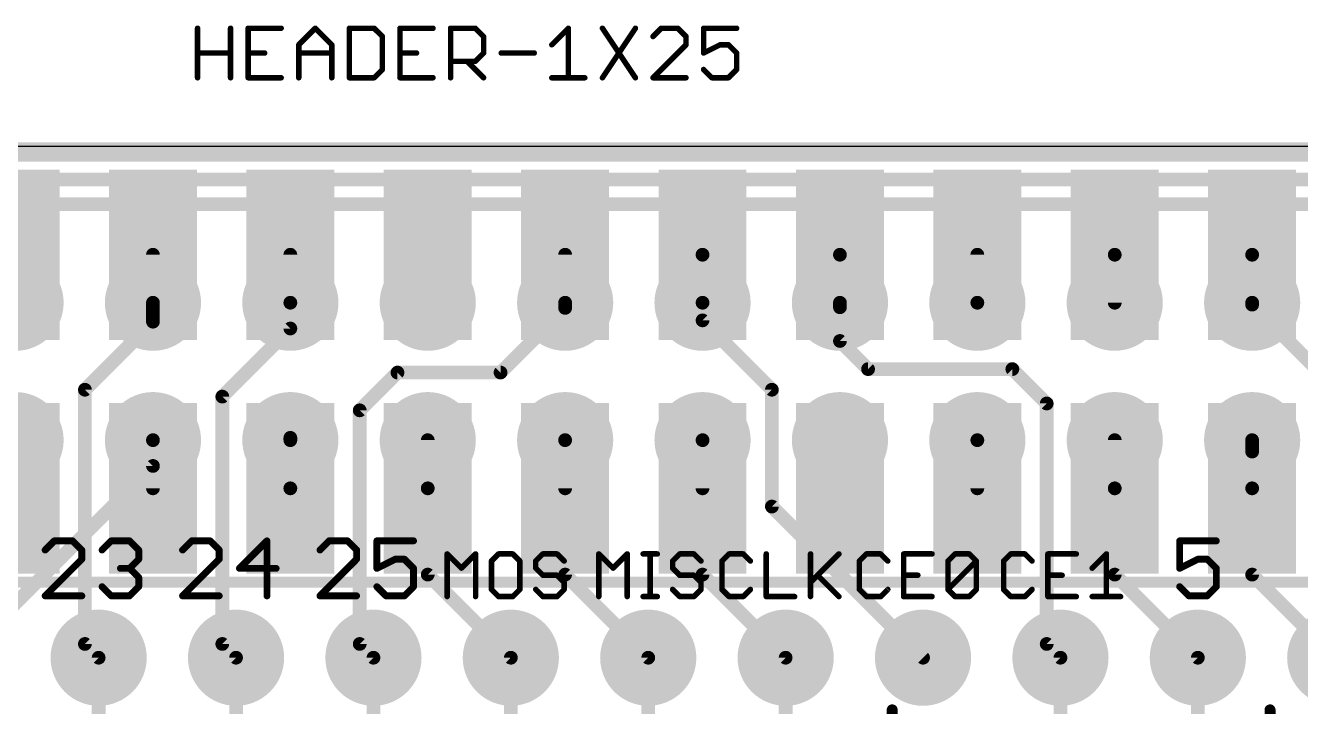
# Model space of a CAD drawing. Extents: x -1.5 to 65.2, y -0.1 to 32.8.
# Drawn here: x 23.79 to 47.36, y 20.18 to 32.77 of the extents above; entities that cross this region are included whole.
import ezdxf

# ---------------------------------------------------------------- set-up
doc = ezdxf.new("R2010")
doc.units = 0
for name, color, linetype in [('1', 12, 'CONTINUOUS'), ('16', 5, 'CONTINUOUS'), ('17', 110, 'CONTINUOUS'), ('20', 53, 'CONTINUOUS'), ('21', 40, 'CONTINUOUS'), ('22', 6, 'CONTINUOUS'), ('23', 40, 'CONTINUOUS'), ('27', 4, 'CONTINUOUS'), ('30', 253, 'CONTINUOUS')]:
    doc.layers.add(name, color=color, linetype=linetype)

# ---------------------------------------------------------------- blocks, each defined once
blk = doc.blocks.new('ROUNDP')
at = {"const_width": 0.5}
blk.add_lwpolyline([(0, -0.25, 1), (0, 0.25, 1), (0, -0.25)], format="xyb", dxfattribs=at)
blk = doc.blocks.new('RECT')
blk.add_solid([(-0.5, -0.5), (0.5, -0.5), (-0.5, 0.5), (0.5, 0.5)])

msp = doc.modelspace()

# ---------------------------------------------------------------- linework, layer by layer
at = {"layer": '1', "const_width": 0.254}
for points in [[(0, 30.48), (65.024, 30.48)], [(13.0186, 29.9212), (57.2124, 29.9212)], [(57.023, 29.464), (13.208, 29.464)], [(33.77, 27.547), (32.5755, 26.3525)], [(33.77, 27.643), (33.77, 27.547)], [(36.31, 27.317), (36.31, 27.643)], [(37.592, 26.035), (36.31, 27.317)], [(29.972, 25.654), (30.6705, 26.3525)], [(30.6705, 26.3525), (32.5755, 26.3525)], [(37.592, 23.876), (37.592, 26.035)], [(29.972, 21.336), (29.972, 25.654)], [(26.15, 25.103), (26.15, 24.626)], [(31.23, 22.618), (31.23, 25.103)], [(33.77, 22.618), (33.77, 25.103)], [(36.31, 22.618), (36.31, 25.103)], [(26.15, 24.626), (22.606, 21.082)], [(40.386, 21.082), (37.592, 23.876)], [(32.766, 21.082), (31.23, 22.618)], [(35.306, 21.082), (33.77, 22.618)], [(37.846, 21.082), (36.31, 22.618)], [(30.226, 21.082), (29.972, 21.336)], [(45.466, 10.795), (45.466, 21.082)]]:
    msp.add_lwpolyline(points, dxfattribs=at)
at = {"layer": '1', "const_width": 0.127}
for points in [[(33.8335, 27.643, 1), (33.7065, 27.643)], [(33.7065, 27.547, 1), (33.8335, 27.547)], [(33.8149, 27.5021, 1), (33.7251, 27.5919)], [(36.3735, 27.643, 1), (36.2465, 27.643)], [(36.3549, 27.3619, 1), (36.2651, 27.2721)], [(36.2465, 27.317, 1), (36.3735, 27.317)], [(30.6705, 26.416, 1), (30.6705, 26.289)], [(30.7154, 26.3076, 1), (30.6256, 26.3974)], [(32.5306, 26.3974, 1), (32.6204, 26.3076)], [(32.5755, 26.289, 1), (32.5755, 26.416)], [(37.6555, 26.035, 1), (37.5285, 26.035)], [(37.5471, 25.9901, 1), (37.6369, 26.0799)], [(30.0355, 25.654, 1), (29.9085, 25.654)], [(29.9271, 25.6989, 1), (30.0169, 25.6091)], [(26.2135, 25.103, 1), (26.0865, 25.103)], [(31.2935, 25.103, 1), (31.1665, 25.103)], [(33.8335, 25.103, 1), (33.7065, 25.103)], [(36.3735, 25.103, 1), (36.2465, 25.103)], [(26.1949, 24.5811, 1), (26.1051, 24.6709)], [(26.0865, 24.626, 1), (26.2135, 24.626)], [(37.6369, 23.9209, 1), (37.5471, 23.8311)], [(37.5285, 23.876, 1), (37.6555, 23.876)], [(31.2749, 22.6629, 1), (31.1851, 22.5731)], [(31.1665, 22.618, 1), (31.2935, 22.618)], [(33.8149, 22.6629, 1), (33.7251, 22.5731)], [(33.7065, 22.618, 1), (33.8335, 22.618)], [(36.3549, 22.6629, 1), (36.2651, 22.5731)], [(36.2465, 22.618, 1), (36.3735, 22.618)], [(30.0169, 21.3809, 1), (29.9271, 21.2911)], [(29.9085, 21.336, 1), (30.0355, 21.336)], [(30.1811, 21.0371, 1), (30.2709, 21.1269)], [(32.7211, 21.0371, 1), (32.8109, 21.1269)], [(35.2611, 21.0371, 1), (35.3509, 21.1269)], [(37.8011, 21.0371, 1), (37.8909, 21.1269)], [(40.3411, 21.0371, 1), (40.4309, 21.1269)], [(45.5295, 21.082, 1), (45.4025, 21.082)]]:
    msp.add_lwpolyline(points, format="xyb", dxfattribs=at)
at = {"layer": '16', "const_width": 0.254}
for points in [[(0, 30.48), (65.024, 30.48)], [(26.1496, 28.5304), (26.1496, 27.4324)], [(28.6896, 28.5304), (28.6896, 27.6434)], [(33.7696, 28.5304), (33.7696, 27.6434)], [(36.3096, 28.5304), (36.31, 28.53)], [(36.31, 28.53), (36.31, 27.643)], [(38.8496, 28.5304), (38.85, 28.53)], [(38.85, 28.53), (38.85, 27.643)], [(41.3896, 28.5304), (41.3896, 27.6434)], [(43.9296, 28.5304), (43.93, 28.53)], [(43.93, 28.53), (43.93, 27.643)], [(46.4696, 28.5304), (46.47, 28.53)], [(46.47, 28.53), (46.47, 27.643)], [(26.15, 27.432), (26.15, 27.643)], [(28.6896, 27.6434), (28.69, 27.643)], [(28.69, 27.643), (28.69, 27.166)], [(33.7696, 27.6434), (33.77, 27.643)], [(38.85, 27.559), (38.85, 27.643)], [(38.85, 26.936), (38.85, 27.559)], [(41.3896, 27.6434), (41.39, 27.643)], [(46.47, 27.608), (46.47, 27.643)], [(47.752, 26.326), (46.47, 27.608)], [(24.892, 26.035), (26.15, 27.293)], [(26.1496, 27.4324), (26.15, 27.432)], [(26.15, 27.293), (26.15, 27.432)], [(28.69, 27.166), (27.432, 25.908)], [(39.37, 26.416), (38.85, 26.936)], [(42.037, 26.416), (39.37, 26.416)], [(42.672, 25.781), (42.037, 26.416)], [(24.892, 21.336), (24.892, 26.035)], [(27.432, 25.908), (27.432, 21.336)], [(42.672, 21.336), (42.672, 25.781)], [(26.1496, 25.1026), (26.15, 25.103)], [(26.1496, 24.2124), (26.1496, 25.1026)], [(28.69, 25.146), (28.69, 25.103)], [(28.69, 24.2128), (28.69, 25.146)], [(31.23, 24.2128), (31.23, 25.103)], [(33.7696, 25.1026), (33.77, 25.103)], [(33.7696, 24.2124), (33.7696, 25.1026)], [(36.3096, 25.1026), (36.31, 25.103)], [(36.3096, 24.2124), (36.3096, 25.1026)], [(41.3896, 25.1026), (41.39, 25.103)], [(41.3896, 24.2124), (41.3896, 25.1026)], [(43.93, 25.103), (43.93, 24.212)], [(46.47, 25.103), (46.47, 24.892)], [(46.47, 24.892), (46.47, 22.618)], [(46.47, 24.2128), (46.47, 24.892)], [(28.6896, 24.2124), (28.69, 24.2128)], [(31.2296, 24.2124), (31.23, 24.2128)], [(43.9296, 24.2124), (43.93, 24.212)], [(43.93, 24.212), (43.93, 22.618)], [(46.4696, 24.2124), (46.47, 24.2128)], [(43.93, 22.618), (45.466, 21.082)], [(46.47, 22.618), (48.006, 21.082)], [(25.146, 21.082), (24.892, 21.336)], [(27.432, 21.336), (27.686, 21.082)], [(42.926, 21.082), (42.672, 21.336)], [(25.146, 19.177), (25.146, 21.082)], [(27.686, 19.177), (27.686, 21.082)], [(30.226, 19.177), (30.226, 21.082)], [(32.766, 19.177), (32.766, 21.082)], [(35.306, 19.177), (35.306, 21.082)], [(37.846, 21.082), (37.846, 19.177)], [(42.926, 21.082), (42.926, 19.304)]]:
    msp.add_lwpolyline(points, dxfattribs=at)
at = {"layer": '16', "const_width": 0.127}
for points in [[(26.2131, 28.5304, 1), (26.0861, 28.5304)], [(28.7531, 28.5304, 1), (28.6261, 28.5304)], [(33.8331, 28.5304, 1), (33.7061, 28.5304)], [(36.3545, 28.5753, 1), (36.2647, 28.4855)], [(36.3735, 28.53, 1), (36.2465, 28.53)], [(36.2651, 28.4851, 1), (36.3549, 28.5749)], [(38.8945, 28.5753, 1), (38.8047, 28.4855)], [(38.9135, 28.53, 1), (38.7865, 28.53)], [(38.8051, 28.4851, 1), (38.8949, 28.5749)], [(41.4531, 28.5304, 1), (41.3261, 28.5304)], [(43.9745, 28.5753, 1), (43.8847, 28.4855)], [(43.9935, 28.53, 1), (43.8665, 28.53)], [(43.8851, 28.4851, 1), (43.9749, 28.5749)], [(46.5145, 28.5753, 1), (46.4247, 28.4855)], [(46.5335, 28.53, 1), (46.4065, 28.53)], [(46.4251, 28.4851, 1), (46.5149, 28.5749)], [(26.2135, 27.643, 1), (26.0865, 27.643)], [(28.7345, 27.6883, 1), (28.6447, 27.5985)], [(28.6261, 27.6434, 1), (28.7531, 27.6434)], [(28.7535, 27.643, 1), (28.6265, 27.643)], [(28.6451, 27.5981, 1), (28.7349, 27.6879)], [(33.8145, 27.6883, 1), (33.7247, 27.5985)], [(33.7061, 27.6434, 1), (33.8331, 27.6434)], [(33.7251, 27.5981, 1), (33.8149, 27.6879)], [(36.2465, 27.643, 1), (36.3735, 27.643)], [(38.9135, 27.643, 1), (38.7865, 27.643)], [(38.7865, 27.643, 1), (38.9135, 27.643)], [(38.9135, 27.559, 1), (38.7865, 27.559)], [(38.7865, 27.559, 1), (38.9135, 27.559)], [(41.4345, 27.6883, 1), (41.3447, 27.5985)], [(41.3261, 27.6434, 1), (41.4531, 27.6434)], [(41.3451, 27.5981, 1), (41.4349, 27.6879)], [(43.8665, 27.643, 1), (43.9935, 27.643)], [(46.5335, 27.643, 1), (46.4065, 27.643)], [(46.5149, 27.6529, 1), (46.4251, 27.5631)], [(46.4065, 27.643, 1), (46.5335, 27.643)], [(46.4065, 27.608, 1), (46.5335, 27.608)], [(26.1945, 27.4773, 1), (26.1047, 27.3875)], [(26.0861, 27.4324, 1), (26.2131, 27.4324)], [(26.2135, 27.432, 1), (26.0865, 27.432)], [(26.0865, 27.432, 1), (26.2135, 27.432)], [(26.0865, 27.293, 1), (26.2135, 27.293)], [(26.1051, 27.3871, 1), (26.1949, 27.4769)], [(26.1949, 27.2481, 1), (26.1051, 27.3379)], [(28.6265, 27.166, 1), (28.7535, 27.166)], [(28.7349, 27.1211, 1), (28.6451, 27.2109)], [(38.8949, 26.9809, 1), (38.8051, 26.8911)], [(38.7865, 26.936, 1), (38.9135, 26.936)], [(39.37, 26.4795, 1), (39.37, 26.3525)], [(39.3251, 26.3711, 1), (39.4149, 26.4609)], [(42.0819, 26.4609, 1), (41.9921, 26.3711)], [(42.037, 26.3525, 1), (42.037, 26.4795)], [(24.9555, 26.035, 1), (24.8285, 26.035)], [(24.8471, 26.0799, 1), (24.9369, 25.9901)], [(27.4955, 25.908, 1), (27.3685, 25.908)], [(27.3871, 25.9529, 1), (27.4769, 25.8631)], [(42.7355, 25.781, 1), (42.6085, 25.781)], [(42.6271, 25.7361, 1), (42.7169, 25.8259)], [(26.2131, 25.1026, 1), (26.0861, 25.1026)], [(26.1949, 25.0581, 1), (26.1051, 25.1479)], [(28.7535, 25.146, 1), (28.6265, 25.146)], [(28.7535, 25.146, 1), (28.6265, 25.146)], [(31.2935, 25.103, 1), (31.1665, 25.103)], [(33.8331, 25.1026, 1), (33.7061, 25.1026)], [(33.8149, 25.0581, 1), (33.7251, 25.1479)], [(36.3731, 25.1026, 1), (36.2461, 25.1026)], [(36.3549, 25.0581, 1), (36.2651, 25.1479)], [(41.4531, 25.1026, 1), (41.3261, 25.1026)], [(41.4349, 25.0581, 1), (41.3451, 25.1479)], [(43.9935, 25.103, 1), (43.8665, 25.103)], [(46.5335, 25.103, 1), (46.4065, 25.103)], [(26.1047, 25.1475, 1), (26.1945, 25.0577)], [(28.6265, 25.103, 1), (28.7535, 25.103)], [(33.7247, 25.1475, 1), (33.8145, 25.0577)], [(36.2647, 25.1475, 1), (36.3545, 25.0577)], [(41.3447, 25.1475, 1), (41.4345, 25.0577)], [(46.5335, 24.892, 1), (46.4065, 24.892)], [(46.5335, 24.892, 1), (46.4065, 24.892)], [(46.4065, 24.892, 1), (46.5335, 24.892)], [(28.6447, 24.2573, 1), (28.7345, 24.1675)], [(28.7349, 24.1679, 1), (28.6451, 24.2577)], [(31.1847, 24.2573, 1), (31.2745, 24.1675)], [(31.2749, 24.1679, 1), (31.1851, 24.2577)], [(43.9745, 24.2573, 1), (43.8847, 24.1675)], [(43.9935, 24.212, 1), (43.8665, 24.212)], [(43.8851, 24.1671, 1), (43.9749, 24.2569)], [(46.4247, 24.2573, 1), (46.5145, 24.1675)], [(46.5149, 24.1679, 1), (46.4251, 24.2577)], [(26.0861, 24.2124, 1), (26.2131, 24.2124)], [(28.6265, 24.2128, 1), (28.7535, 24.2128)], [(31.1665, 24.2128, 1), (31.2935, 24.2128)], [(33.7061, 24.2124, 1), (33.8331, 24.2124)], [(36.2461, 24.2124, 1), (36.3731, 24.2124)], [(41.3261, 24.2124, 1), (41.4531, 24.2124)], [(43.8665, 24.212, 1), (43.9935, 24.212)], [(46.4065, 24.2128, 1), (46.5335, 24.2128)], [(43.9749, 22.6629, 1), (43.8851, 22.5731)], [(43.8665, 22.618, 1), (43.9935, 22.618)], [(46.5149, 22.6629, 1), (46.4251, 22.5731)], [(46.4065, 22.618, 1), (46.5335, 22.618)], [(24.9369, 21.3809, 1), (24.8471, 21.2911)], [(27.4769, 21.3809, 1), (27.3871, 21.2911)], [(42.7169, 21.3809, 1), (42.6271, 21.2911)], [(24.8285, 21.336, 1), (24.9555, 21.336)], [(27.3685, 21.336, 1), (27.4955, 21.336)], [(42.6085, 21.336, 1), (42.7355, 21.336)], [(25.2095, 21.082, 1), (25.0825, 21.082)], [(25.1011, 21.0371, 1), (25.1909, 21.1269)], [(27.7495, 21.082, 1), (27.6225, 21.082)], [(27.6411, 21.0371, 1), (27.7309, 21.1269)], [(30.2895, 21.082, 1), (30.1625, 21.082)], [(32.8295, 21.082, 1), (32.7025, 21.082)], [(35.3695, 21.082, 1), (35.2425, 21.082)], [(37.9095, 21.082, 1), (37.7825, 21.082)], [(42.9895, 21.082, 1), (42.8625, 21.082)], [(42.8811, 21.0371, 1), (42.9709, 21.1269)], [(45.4211, 21.0371, 1), (45.5109, 21.1269)]]:
    msp.add_lwpolyline(points, format="xyb", dxfattribs=at)
at = {"layer": '20'}
msp.add_line((62, 30.5334), (3, 30.5334), dxfattribs=at)
at = {"layer": '21'}
for points, const_width in [([(24.3265, 23.2419), (24.157, 23.0724)], 0.127), ([(24.6655, 23.2419), (24.3265, 23.2419)], 0.127), ([(24.835, 23.0724), (24.6655, 23.2419)], 0.127), ([(24.835, 22.9029), (24.835, 23.0724)], 0.127), ([(25.2095, 23.0724), (25.379, 23.2419)], 0.127), ([(25.379, 23.2419), (25.7179, 23.2419)], 0.127), ([(25.7179, 23.2419), (25.8874, 23.0724)], 0.127), ([(25.8874, 23.0724), (25.8874, 22.9029)], 0.127), ([(26.8665, 23.2419), (26.697, 23.0724)], 0.127), ([(27.2055, 23.2419), (26.8665, 23.2419)], 0.127), ([(27.375, 23.0724), (27.2055, 23.2419)], 0.127), ([(27.375, 22.9029), (27.375, 23.0724)], 0.127), ([(28.2579, 23.2419), (27.7495, 22.7334)], 0.127), ([(28.2579, 22.225), (28.2579, 23.2419)], 0.127), ([(29.4065, 23.2419), (29.237, 23.0724)], 0.127), ([(29.7455, 23.2419), (29.4065, 23.2419)], 0.127), ([(29.915, 23.0724), (29.7455, 23.2419)], 0.127), ([(29.915, 22.9029), (29.915, 23.0724)], 0.127), ([(30.9674, 23.2419), (30.2895, 23.2419)], 0.127), ([(30.2895, 23.2419), (30.2895, 22.7334)], 0.127), ([(45.8082, 23.2419), (45.1303, 23.2419)], 0.127), ([(45.1303, 23.2419), (45.1303, 22.7334)], 0.127), ([(24.157, 22.225), (24.835, 22.9029)], 0.127), ([(25.8874, 22.9029), (25.7179, 22.7334)], 0.127), ([(26.697, 22.225), (27.375, 22.9029)], 0.127), ([(29.237, 22.225), (29.915, 22.9029)], 0.127), ([(30.2895, 22.7334), (30.6285, 22.9029)], 0.127), ([(30.6285, 22.9029), (30.7979, 22.9029)], 0.127), ([(30.7979, 22.9029), (30.9674, 22.7334)], 0.127), ([(31.5889, 22.2123), (31.5889, 23.0004)], 0.1016), ([(31.5889, 23.0004), (31.8516, 22.7377)], 0.1016), ([(31.8516, 22.7377), (32.1143, 23.0004)], 0.1016), ([(32.1143, 23.0004), (32.1143, 22.2123)], 0.1016), ([(32.5389, 23.0004), (32.4075, 22.869)], 0.1016), ([(32.4075, 22.869), (32.4075, 22.3436)], 0.1016), ([(32.8015, 23.0004), (32.5389, 23.0004)], 0.1016), ([(32.9329, 22.869), (32.8015, 23.0004)], 0.1016), ([(32.9329, 22.3436), (32.9329, 22.869)], 0.1016), ([(33.3574, 23.0004), (33.2261, 22.869)], 0.1016), ([(33.2261, 22.869), (33.2261, 22.7377)], 0.1016), ([(33.6201, 23.0004), (33.3574, 23.0004)], 0.1016), ([(33.7515, 22.869), (33.6201, 23.0004)], 0.1016), ([(34.3924, 22.2123), (34.3924, 23.0004)], 0.1016), ([(34.3924, 23.0004), (34.6551, 22.7377)], 0.1016), ([(34.6551, 22.7377), (34.9177, 23.0004)], 0.1016), ([(34.9177, 23.0004), (34.9177, 22.2123)], 0.1016), ([(35.2109, 23.0004), (35.4736, 23.0004)], 0.1016), ([(35.3423, 22.2123), (35.3423, 23.0004)], 0.1016), ([(35.888, 23.0004), (35.7567, 22.869)], 0.1016), ([(35.7567, 22.869), (35.7567, 22.7377)], 0.1016), ([(36.1507, 23.0004), (35.888, 23.0004)], 0.1016), ([(36.282, 22.869), (36.1507, 23.0004)], 0.1016), ([(36.8003, 23.0004), (36.6689, 22.869)], 0.1016), ([(36.6689, 22.869), (36.6689, 22.3436)], 0.1016), ([(37.063, 23.0004), (36.8003, 23.0004)], 0.1016), ([(37.1943, 22.869), (37.063, 23.0004)], 0.1016), ([(37.4875, 23.0004), (37.4875, 22.2123)], 0.1016), ([(38.3061, 23.0004), (38.3061, 22.2123)], 0.1016), ([(38.3061, 22.475), (38.8315, 23.0004)], 0.1016), ([(39.3403, 23.0004), (39.2089, 22.869)], 0.1016), ([(39.2089, 22.869), (39.2089, 22.3436)], 0.1016), ([(39.603, 23.0004), (39.3403, 23.0004)], 0.1016), ([(39.7343, 22.869), (39.603, 23.0004)], 0.1016), ([(40.5529, 23.0004), (40.0275, 23.0004)], 0.1016), ([(40.0275, 23.0004), (40.0275, 22.2123)], 0.1016), ([(40.8461, 22.869), (40.9774, 23.0004)], 0.1016), ([(40.8461, 22.3436), (40.8461, 22.869)], 0.1016), ([(40.8461, 22.3436), (41.3715, 22.869)], 0.1016), ([(40.9774, 23.0004), (41.2401, 23.0004)], 0.1016), ([(41.2401, 23.0004), (41.3715, 22.869)], 0.1016), ([(41.3715, 22.869), (41.3715, 22.3436)], 0.1016), ([(42.0073, 23.0004), (41.8759, 22.869)], 0.1016), ([(41.8759, 22.869), (41.8759, 22.3436)], 0.1016), ([(42.27, 23.0004), (42.0073, 23.0004)], 0.1016), ([(42.4013, 22.869), (42.27, 23.0004)], 0.1016), ([(43.2199, 23.0004), (42.6945, 23.0004)], 0.1016), ([(42.6945, 23.0004), (42.6945, 22.2123)], 0.1016), ([(43.5131, 22.7377), (43.7758, 23.0004)], 0.1016), ([(43.7758, 23.0004), (43.7758, 22.2123)], 0.1016), ([(45.1303, 22.7334), (45.4692, 22.9029)], 0.127), ([(45.4692, 22.9029), (45.6387, 22.9029)], 0.127), ([(45.6387, 22.9029), (45.8082, 22.7334)], 0.127), ([(25.7179, 22.7334), (25.5485, 22.7334)], 0.127), ([(25.7179, 22.7334), (25.8874, 22.564)], 0.127), ([(25.8874, 22.564), (25.8874, 22.3945)], 0.127), ([(27.7495, 22.7334), (28.4274, 22.7334)], 0.127), ([(30.9674, 22.7334), (30.9674, 22.3945)], 0.127), ([(33.2261, 22.7377), (33.3574, 22.6063)], 0.1016), ([(33.3574, 22.6063), (33.6201, 22.6063)], 0.1016), ([(33.6201, 22.6063), (33.7515, 22.475)], 0.1016), ([(35.7567, 22.7377), (35.888, 22.6063)], 0.1016), ([(35.888, 22.6063), (36.1507, 22.6063)], 0.1016), ([(36.1507, 22.6063), (36.282, 22.475)], 0.1016), ([(38.4374, 22.6063), (38.8315, 22.2123)], 0.1016), ([(40.0275, 22.6063), (40.2902, 22.6063)], 0.1016), ([(42.6945, 22.6063), (42.9572, 22.6063)], 0.1016), ([(45.8082, 22.7334), (45.8082, 22.3945)], 0.127), ([(25.379, 22.225), (25.2095, 22.3945)], 0.127), ([(25.8874, 22.3945), (25.7179, 22.225)], 0.127), ([(30.459, 22.225), (30.2895, 22.3945)], 0.127), ([(30.9674, 22.3945), (30.7979, 22.225)], 0.127), ([(32.4075, 22.3436), (32.5389, 22.2123)], 0.1016), ([(32.8015, 22.2123), (32.9329, 22.3436)], 0.1016), ([(33.3574, 22.2123), (33.2261, 22.3436)], 0.1016), ([(33.7515, 22.3436), (33.6201, 22.2123)], 0.1016), ([(33.7515, 22.475), (33.7515, 22.3436)], 0.1016), ([(35.888, 22.2123), (35.7567, 22.3436)], 0.1016), ([(36.282, 22.3436), (36.1507, 22.2123)], 0.1016), ([(36.282, 22.475), (36.282, 22.3436)], 0.1016), ([(36.6689, 22.3436), (36.8003, 22.2123)], 0.1016), ([(37.063, 22.2123), (37.1943, 22.3436)], 0.1016), ([(39.2089, 22.3436), (39.3403, 22.2123)], 0.1016), ([(39.603, 22.2123), (39.7343, 22.3436)], 0.1016), ([(40.9774, 22.2123), (40.8461, 22.3436)], 0.1016), ([(41.3715, 22.3436), (41.2401, 22.2123)], 0.1016), ([(41.8759, 22.3436), (42.0073, 22.2123)], 0.1016), ([(42.27, 22.2123), (42.4013, 22.3436)], 0.1016), ([(45.2997, 22.225), (45.1303, 22.3945)], 0.127), ([(45.8082, 22.3945), (45.6387, 22.225)], 0.127), ([(24.835, 22.225), (24.157, 22.225)], 0.127), ([(25.7179, 22.225), (25.379, 22.225)], 0.127), ([(27.375, 22.225), (26.697, 22.225)], 0.127), ([(29.915, 22.225), (29.237, 22.225)], 0.127), ([(30.7979, 22.225), (30.459, 22.225)], 0.127), ([(32.5389, 22.2123), (32.8015, 22.2123)], 0.1016), ([(33.6201, 22.2123), (33.3574, 22.2123)], 0.1016), ([(35.2109, 22.2123), (35.4736, 22.2123)], 0.1016), ([(36.1507, 22.2123), (35.888, 22.2123)], 0.1016), ([(36.8003, 22.2123), (37.063, 22.2123)], 0.1016), ([(37.4875, 22.2123), (38.0129, 22.2123)], 0.1016), ([(39.3403, 22.2123), (39.603, 22.2123)], 0.1016), ([(40.0275, 22.2123), (40.5529, 22.2123)], 0.1016), ([(41.2401, 22.2123), (40.9774, 22.2123)], 0.1016), ([(42.0073, 22.2123), (42.27, 22.2123)], 0.1016), ([(42.6945, 22.2123), (43.2199, 22.2123)], 0.1016), ([(43.5131, 22.2123), (44.0385, 22.2123)], 0.1016), ([(45.6387, 22.225), (45.2997, 22.225)], 0.127), ([(39.8156, 20.118), (39.8156, 19.9146)], 0.2032), ([(46.8008, 20.118), (46.8008, 19.9146)], 0.2032)]:
    msp.add_lwpolyline(points, dxfattribs=dict(at, const_width=const_width))
for points, const_width in [([(24.1346, 23.0948, 1), (24.1795, 23.0499)], 0.0635), ([(24.3265, 23.2736, 1), (24.3265, 23.2101)], 0.0635), ([(24.349, 23.2194, 1), (24.3041, 23.2643)], 0.0635), ([(24.6879, 23.2643, 1), (24.643, 23.2194)], 0.0635), ([(24.6655, 23.2101, 1), (24.6655, 23.2736)], 0.0635), ([(24.8667, 23.0724, 1), (24.8032, 23.0724)], 0.0635), ([(24.8125, 23.0499, 1), (24.8574, 23.0948)], 0.0635), ([(25.187, 23.0948, 1), (25.232, 23.0499)], 0.0635), ([(25.379, 23.2736, 1), (25.379, 23.2101)], 0.0635), ([(25.4014, 23.2194, 1), (25.3565, 23.2643)], 0.0635), ([(25.7404, 23.2643, 1), (25.6955, 23.2194)], 0.0635), ([(25.7179, 23.2101, 1), (25.7179, 23.2736)], 0.0635), ([(25.9192, 23.0724, 1), (25.8557, 23.0724)], 0.0635), ([(25.865, 23.0499, 1), (25.9099, 23.0948)], 0.0635), ([(26.6746, 23.0948, 1), (26.7195, 23.0499)], 0.0635), ([(26.8665, 23.2736, 1), (26.8665, 23.2101)], 0.0635), ([(26.889, 23.2194, 1), (26.8441, 23.2643)], 0.0635), ([(27.2279, 23.2643, 1), (27.183, 23.2194)], 0.0635), ([(27.2055, 23.2101, 1), (27.2055, 23.2736)], 0.0635), ([(27.4067, 23.0724, 1), (27.3432, 23.0724)], 0.0635), ([(27.3525, 23.0499, 1), (27.3974, 23.0948)], 0.0635), ([(28.2897, 23.2419, 1), (28.2262, 23.2419)], 0.0635), ([(28.2804, 23.2194, 1), (28.2355, 23.2643)], 0.0635), ([(29.2146, 23.0948, 1), (29.2595, 23.0499)], 0.0635), ([(29.4065, 23.2736, 1), (29.4065, 23.2101)], 0.0635), ([(29.429, 23.2194, 1), (29.3841, 23.2643)], 0.0635), ([(29.7679, 23.2643, 1), (29.723, 23.2194)], 0.0635), ([(29.7455, 23.2101, 1), (29.7455, 23.2736)], 0.0635), ([(29.9467, 23.0724, 1), (29.8832, 23.0724)], 0.0635), ([(29.8925, 23.0499, 1), (29.9374, 23.0948)], 0.0635), ([(30.2895, 23.2736, 1), (30.2895, 23.2101)], 0.0635), ([(30.3212, 23.2419, 1), (30.2578, 23.2419)], 0.0635), ([(30.9674, 23.2101, 1), (30.9674, 23.2736)], 0.0635), ([(45.162, 23.2419, 1), (45.0985, 23.2419)], 0.0635), ([(45.1303, 23.2736, 1), (45.1303, 23.2101)], 0.0635), ([(45.8082, 23.2101, 1), (45.8082, 23.2736)], 0.0635), ([(24.8032, 22.9029, 1), (24.8667, 22.9029)], 0.0635), ([(24.8574, 22.8805, 1), (24.8125, 22.9254)], 0.0635), ([(25.8557, 22.9029, 1), (25.9192, 22.9029)], 0.0635), ([(25.9099, 22.8805, 1), (25.865, 22.9254)], 0.0635), ([(27.3432, 22.9029, 1), (27.4067, 22.9029)], 0.0635), ([(27.3974, 22.8805, 1), (27.3525, 22.9254)], 0.0635), ([(29.8832, 22.9029, 1), (29.9467, 22.9029)], 0.0635), ([(29.9374, 22.8805, 1), (29.8925, 22.9254)], 0.0635), ([(30.6285, 22.9347, 1), (30.6285, 22.8712)], 0.0635), ([(30.6427, 22.8745, 1), (30.6143, 22.9313)], 0.0635), ([(30.8204, 22.9254, 1), (30.7755, 22.8805)], 0.0635), ([(30.7979, 22.8712, 1), (30.7979, 22.9347)], 0.0635), ([(31.6143, 23.0004, 1), (31.5635, 23.0004)], 0.0508), ([(31.6069, 23.0183, 1), (31.571, 22.9824)], 0.0508), ([(32.1397, 23.0004, 1), (32.0889, 23.0004)], 0.0508), ([(32.1323, 22.9824, 1), (32.0964, 23.0183)], 0.0508), ([(32.4329, 22.869, 1), (32.3821, 22.869)], 0.0508), ([(32.3895, 22.887, 1), (32.4255, 22.8511)], 0.0508), ([(32.5389, 23.0258, 1), (32.5389, 22.975)], 0.0508), ([(32.5568, 22.9824, 1), (32.5209, 23.0183)], 0.0508), ([(32.8195, 23.0183, 1), (32.7836, 22.9824)], 0.0508), ([(32.8015, 22.975, 1), (32.8015, 23.0258)], 0.0508), ([(32.9583, 22.869, 1), (32.9075, 22.869)], 0.0508), ([(32.9149, 22.8511, 1), (32.9509, 22.887)], 0.0508), ([(33.2515, 22.869, 1), (33.2007, 22.869)], 0.0508), ([(33.2081, 22.887, 1), (33.244, 22.8511)], 0.0508), ([(33.3574, 23.0258, 1), (33.3574, 22.975)], 0.0508), ([(33.3754, 22.9824, 1), (33.3395, 23.0183)], 0.0508), ([(33.6381, 23.0183, 1), (33.6022, 22.9824)], 0.0508), ([(33.6201, 22.975, 1), (33.6201, 23.0258)], 0.0508), ([(33.7335, 22.8511, 1), (33.7694, 22.887)], 0.0508), ([(34.4178, 23.0004, 1), (34.367, 23.0004)], 0.0508), ([(34.4103, 23.0183, 1), (34.3744, 22.9824)], 0.0508), ([(34.9431, 23.0004, 1), (34.8923, 23.0004)], 0.0508), ([(34.9357, 22.9824, 1), (34.8998, 23.0183)], 0.0508), ([(35.2109, 23.0258, 1), (35.2109, 22.975)], 0.0508), ([(35.3677, 23.0004, 1), (35.3169, 23.0004)], 0.0508), ([(35.4736, 22.975, 1), (35.4736, 23.0258)], 0.0508), ([(35.7821, 22.869, 1), (35.7313, 22.869)], 0.0508), ([(35.7387, 22.887, 1), (35.7746, 22.8511)], 0.0508), ([(35.888, 23.0258, 1), (35.888, 22.975)], 0.0508), ([(35.906, 22.9824, 1), (35.87, 23.0183)], 0.0508), ([(36.1687, 23.0183, 1), (36.1327, 22.9824)], 0.0508), ([(36.1507, 22.975, 1), (36.1507, 23.0258)], 0.0508), ([(36.2641, 22.8511, 1), (36.3, 22.887)], 0.0508), ([(36.6943, 22.869, 1), (36.6435, 22.869)], 0.0508), ([(36.651, 22.887, 1), (36.6869, 22.8511)], 0.0508), ([(36.8003, 23.0258, 1), (36.8003, 22.975)], 0.0508), ([(36.8182, 22.9824, 1), (36.7823, 23.0183)], 0.0508), ([(37.0809, 23.0183, 1), (37.045, 22.9824)], 0.0508), ([(37.063, 22.975, 1), (37.063, 23.0258)], 0.0508), ([(37.1764, 22.8511, 1), (37.2123, 22.887)], 0.0508), ([(37.5129, 23.0004, 1), (37.4621, 23.0004)], 0.0508), ([(38.3315, 23.0004, 1), (38.2807, 23.0004)], 0.0508), ([(38.8494, 22.9824, 1), (38.8135, 23.0183)], 0.0508), ([(39.2343, 22.869, 1), (39.1835, 22.869)], 0.0508), ([(39.191, 22.887, 1), (39.2269, 22.8511)], 0.0508), ([(39.3403, 23.0258, 1), (39.3403, 22.975)], 0.0508), ([(39.3582, 22.9824, 1), (39.3223, 23.0183)], 0.0508), ([(39.6209, 23.0183, 1), (39.585, 22.9824)], 0.0508), ([(39.603, 22.975, 1), (39.603, 23.0258)], 0.0508), ([(39.7164, 22.8511, 1), (39.7523, 22.887)], 0.0508), ([(40.0275, 23.0258, 1), (40.0275, 22.975)], 0.0508), ([(40.0529, 23.0004, 1), (40.0021, 23.0004)], 0.0508), ([(40.5529, 22.975, 1), (40.5529, 23.0258)], 0.0508), ([(40.8715, 22.869, 1), (40.8207, 22.869)], 0.0508), ([(40.8281, 22.887, 1), (40.864, 22.8511)], 0.0508), ([(40.9774, 23.0258, 1), (40.9774, 22.975)], 0.0508), ([(40.9954, 22.9824, 1), (40.9595, 23.0183)], 0.0508), ([(41.2581, 23.0183, 1), (41.2222, 22.9824)], 0.0508), ([(41.2401, 22.975, 1), (41.2401, 23.0258)], 0.0508), ([(41.3969, 22.869, 1), (41.3461, 22.869)], 0.0508), ([(41.3894, 22.8511, 1), (41.3535, 22.887)], 0.0508), ([(41.3535, 22.8511, 1), (41.3894, 22.887)], 0.0508), ([(41.9013, 22.869, 1), (41.8505, 22.869)], 0.0508), ([(41.858, 22.887, 1), (41.8939, 22.8511)], 0.0508), ([(42.0073, 23.0258, 1), (42.0073, 22.975)], 0.0508), ([(42.0252, 22.9824, 1), (41.9893, 23.0183)], 0.0508), ([(42.2879, 23.0183, 1), (42.252, 22.9824)], 0.0508), ([(42.27, 22.975, 1), (42.27, 23.0258)], 0.0508), ([(42.3834, 22.8511, 1), (42.4193, 22.887)], 0.0508), ([(42.6945, 23.0258, 1), (42.6945, 22.975)], 0.0508), ([(42.7199, 23.0004, 1), (42.6691, 23.0004)], 0.0508), ([(43.2199, 22.975, 1), (43.2199, 23.0258)], 0.0508), ([(43.8012, 23.0004, 1), (43.7504, 23.0004)], 0.0508), ([(43.7937, 22.9824, 1), (43.7578, 23.0183)], 0.0508), ([(45.4692, 22.9347, 1), (45.4692, 22.8712)], 0.0635), ([(45.4834, 22.8745, 1), (45.455, 22.9313)], 0.0635), ([(45.6612, 22.9254, 1), (45.6163, 22.8805)], 0.0635), ([(45.6387, 22.8712, 1), (45.6387, 22.9347)], 0.0635), ([(25.5485, 22.7652, 1), (25.5485, 22.7017)], 0.0635), ([(25.7404, 22.7559, 1), (25.6955, 22.711)], 0.0635), ([(25.6955, 22.7559, 1), (25.7404, 22.711)], 0.0635), ([(25.7179, 22.7017, 1), (25.7179, 22.7652)], 0.0635), ([(25.9192, 22.564, 1), (25.8557, 22.564)], 0.0635), ([(27.7495, 22.7652, 1), (27.7495, 22.7017)], 0.0635), ([(27.727, 22.7559, 1), (27.772, 22.711)], 0.0635), ([(28.4274, 22.7017, 1), (28.4274, 22.7652)], 0.0635), ([(30.2753, 22.7618, 1), (30.3037, 22.705)], 0.0635), ([(30.2578, 22.7334, 1), (30.3212, 22.7334)], 0.0635), ([(30.9992, 22.7334, 1), (30.9357, 22.7334)], 0.0635), ([(30.945, 22.711, 1), (30.9899, 22.7559)], 0.0635), ([(31.8337, 22.7556, 1), (31.8696, 22.7197)], 0.0508), ([(31.8337, 22.7197, 1), (31.8696, 22.7556)], 0.0508), ([(33.244, 22.7556, 1), (33.2081, 22.7197)], 0.0508), ([(33.2007, 22.7377, 1), (33.2515, 22.7377)], 0.0508), ([(33.3574, 22.6317, 1), (33.3574, 22.5809)], 0.0508), ([(33.3395, 22.5884, 1), (33.3754, 22.6243)], 0.0508), ([(33.6381, 22.6243, 1), (33.6022, 22.5884)], 0.0508), ([(33.6201, 22.5809, 1), (33.6201, 22.6317)], 0.0508), ([(34.6371, 22.7556, 1), (34.673, 22.7197)], 0.0508), ([(34.6371, 22.7197, 1), (34.673, 22.7556)], 0.0508), ([(35.7746, 22.7556, 1), (35.7387, 22.7197)], 0.0508), ([(35.7313, 22.7377, 1), (35.7821, 22.7377)], 0.0508), ([(35.888, 22.6317, 1), (35.888, 22.5809)], 0.0508), ([(35.87, 22.5884, 1), (35.906, 22.6243)], 0.0508), ([(36.1687, 22.6243, 1), (36.1327, 22.5884)], 0.0508), ([(36.1507, 22.5809, 1), (36.1507, 22.6317)], 0.0508), ([(38.4554, 22.6243, 1), (38.4195, 22.5884)], 0.0508), ([(40.0275, 22.6317, 1), (40.0275, 22.5809)], 0.0508), ([(40.2902, 22.5809, 1), (40.2902, 22.6317)], 0.0508), ([(42.6945, 22.6317, 1), (42.6945, 22.5809)], 0.0508), ([(42.9572, 22.5809, 1), (42.9572, 22.6317)], 0.0508), ([(43.4951, 22.7556, 1), (43.531, 22.7197)], 0.0508), ([(45.0985, 22.7334, 1), (45.162, 22.7334)], 0.0635), ([(45.1161, 22.7618, 1), (45.1445, 22.705)], 0.0635), ([(45.8399, 22.7334, 1), (45.7764, 22.7334)], 0.0635), ([(45.7857, 22.711, 1), (45.8306, 22.7559)], 0.0635), ([(25.232, 22.4169, 1), (25.187, 22.372)], 0.0635), ([(25.8557, 22.3945, 1), (25.9192, 22.3945)], 0.0635), ([(25.865, 22.5415, 1), (25.9099, 22.5864)], 0.0635), ([(25.9099, 22.372, 1), (25.865, 22.4169)], 0.0635), ([(30.312, 22.4169, 1), (30.267, 22.372)], 0.0635), ([(30.9357, 22.3945, 1), (30.9992, 22.3945)], 0.0635), ([(30.9899, 22.372, 1), (30.945, 22.4169)], 0.0635), ([(32.4255, 22.3616, 1), (32.3895, 22.3257)], 0.0508), ([(32.9509, 22.3257, 1), (32.9149, 22.3616)], 0.0508), ([(33.244, 22.3616, 1), (33.2081, 22.3257)], 0.0508), ([(33.7769, 22.475, 1), (33.7261, 22.475)], 0.0508), ([(33.7335, 22.457, 1), (33.7694, 22.493)], 0.0508), ([(33.7694, 22.3257, 1), (33.7335, 22.3616)], 0.0508), ([(35.7746, 22.3616, 1), (35.7387, 22.3257)], 0.0508), ([(36.3074, 22.475, 1), (36.2566, 22.475)], 0.0508), ([(36.2641, 22.457, 1), (36.3, 22.493)], 0.0508), ([(36.3, 22.3257, 1), (36.2641, 22.3616)], 0.0508), ([(36.6869, 22.3616, 1), (36.651, 22.3257)], 0.0508), ([(37.2123, 22.3257, 1), (37.1764, 22.3616)], 0.0508), ([(38.2881, 22.493, 1), (38.324, 22.457)], 0.0508), ([(39.2269, 22.3616, 1), (39.191, 22.3257)], 0.0508), ([(39.7523, 22.3257, 1), (39.7164, 22.3616)], 0.0508), ([(40.864, 22.3616, 1), (40.8281, 22.3257)], 0.0508), ([(41.3894, 22.3257, 1), (41.3535, 22.3616)], 0.0508), ([(41.8939, 22.3616, 1), (41.858, 22.3257)], 0.0508), ([(42.4193, 22.3257, 1), (42.3834, 22.3616)], 0.0508), ([(45.1527, 22.4169, 1), (45.1078, 22.372)], 0.0635), ([(45.7764, 22.3945, 1), (45.8399, 22.3945)], 0.0635), ([(45.8306, 22.372, 1), (45.7857, 22.4169)], 0.0635), ([(24.157, 22.2568, 1), (24.157, 22.1933)], 0.0635), ([(24.1346, 22.2475, 1), (24.1795, 22.2025)], 0.0635), ([(24.835, 22.1933, 1), (24.835, 22.2568)], 0.0635), ([(25.379, 22.2568, 1), (25.379, 22.1933)], 0.0635), ([(25.3565, 22.2025, 1), (25.4014, 22.2475)], 0.0635), ([(25.6955, 22.2475, 1), (25.7404, 22.2025)], 0.0635), ([(25.7179, 22.1933, 1), (25.7179, 22.2568)], 0.0635), ([(26.697, 22.2568, 1), (26.697, 22.1933)], 0.0635), ([(26.6746, 22.2475, 1), (26.7195, 22.2025)], 0.0635), ([(27.375, 22.1933, 1), (27.375, 22.2568)], 0.0635), ([(28.2262, 22.225, 1), (28.2897, 22.225)], 0.0635), ([(29.237, 22.2568, 1), (29.237, 22.1933)], 0.0635), ([(29.2146, 22.2475, 1), (29.2595, 22.2025)], 0.0635), ([(29.915, 22.1933, 1), (29.915, 22.2568)], 0.0635), ([(30.459, 22.2568, 1), (30.459, 22.1933)], 0.0635), ([(30.4365, 22.2025, 1), (30.4814, 22.2475)], 0.0635), ([(30.7755, 22.2475, 1), (30.8204, 22.2025)], 0.0635), ([(30.7979, 22.1933, 1), (30.7979, 22.2568)], 0.0635), ([(31.5635, 22.2123, 1), (31.6143, 22.2123)], 0.0508), ([(32.0889, 22.2123, 1), (32.1397, 22.2123)], 0.0508), ([(32.3821, 22.3436, 1), (32.4329, 22.3436)], 0.0508), ([(32.5389, 22.2377, 1), (32.5389, 22.1869)], 0.0508), ([(32.5209, 22.1943, 1), (32.5568, 22.2303)], 0.0508), ([(32.7836, 22.2303, 1), (32.8195, 22.1943)], 0.0508), ([(32.8015, 22.1869, 1), (32.8015, 22.2377)], 0.0508), ([(32.9075, 22.3436, 1), (32.9583, 22.3436)], 0.0508), ([(33.3574, 22.2377, 1), (33.3574, 22.1869)], 0.0508), ([(33.3395, 22.1943, 1), (33.3754, 22.2303)], 0.0508), ([(33.6022, 22.2303, 1), (33.6381, 22.1943)], 0.0508), ([(33.6201, 22.1869, 1), (33.6201, 22.2377)], 0.0508), ([(33.7261, 22.3436, 1), (33.7769, 22.3436)], 0.0508), ([(34.367, 22.2123, 1), (34.4178, 22.2123)], 0.0508), ([(34.8923, 22.2123, 1), (34.9431, 22.2123)], 0.0508), ([(35.2109, 22.2377, 1), (35.2109, 22.1869)], 0.0508), ([(35.3169, 22.2123, 1), (35.3677, 22.2123)], 0.0508), ([(35.4736, 22.1869, 1), (35.4736, 22.2377)], 0.0508), ([(35.888, 22.2377, 1), (35.888, 22.1869)], 0.0508), ([(35.87, 22.1943, 1), (35.906, 22.2303)], 0.0508), ([(36.1327, 22.2303, 1), (36.1687, 22.1943)], 0.0508), ([(36.1507, 22.1869, 1), (36.1507, 22.2377)], 0.0508), ([(36.2566, 22.3436, 1), (36.3074, 22.3436)], 0.0508), ([(36.6435, 22.3436, 1), (36.6943, 22.3436)], 0.0508), ([(36.8003, 22.2377, 1), (36.8003, 22.1869)], 0.0508), ([(36.7823, 22.1943, 1), (36.8182, 22.2303)], 0.0508), ([(37.045, 22.2303, 1), (37.0809, 22.1943)], 0.0508), ([(37.063, 22.1869, 1), (37.063, 22.2377)], 0.0508), ([(37.4875, 22.2377, 1), (37.4875, 22.1869)], 0.0508), ([(37.4621, 22.2123, 1), (37.5129, 22.2123)], 0.0508), ([(38.0129, 22.1869, 1), (38.0129, 22.2377)], 0.0508), ([(38.2807, 22.2123, 1), (38.3315, 22.2123)], 0.0508), ([(38.8135, 22.1943, 1), (38.8494, 22.2303)], 0.0508), ([(39.1835, 22.3436, 1), (39.2343, 22.3436)], 0.0508), ([(39.3403, 22.2377, 1), (39.3403, 22.1869)], 0.0508), ([(39.3223, 22.1943, 1), (39.3582, 22.2303)], 0.0508), ([(39.585, 22.2303, 1), (39.6209, 22.1943)], 0.0508), ([(39.603, 22.1869, 1), (39.603, 22.2377)], 0.0508), ([(40.0275, 22.2377, 1), (40.0275, 22.1869)], 0.0508), ([(40.0021, 22.2123, 1), (40.0529, 22.2123)], 0.0508), ([(40.5529, 22.1869, 1), (40.5529, 22.2377)], 0.0508), ([(40.8281, 22.3616, 1), (40.864, 22.3257)], 0.0508), ([(40.8207, 22.3436, 1), (40.8715, 22.3436)], 0.0508), ([(40.9774, 22.2377, 1), (40.9774, 22.1869)], 0.0508), ([(40.9595, 22.1943, 1), (40.9954, 22.2303)], 0.0508), ([(41.2222, 22.2303, 1), (41.2581, 22.1943)], 0.0508), ([(41.2401, 22.1869, 1), (41.2401, 22.2377)], 0.0508), ([(41.3461, 22.3436, 1), (41.3969, 22.3436)], 0.0508), ([(41.8505, 22.3436, 1), (41.9013, 22.3436)], 0.0508), ([(42.0073, 22.2377, 1), (42.0073, 22.1869)], 0.0508), ([(41.9893, 22.1943, 1), (42.0252, 22.2303)], 0.0508), ([(42.252, 22.2303, 1), (42.2879, 22.1943)], 0.0508), ([(42.27, 22.1869, 1), (42.27, 22.2377)], 0.0508), ([(42.6945, 22.2377, 1), (42.6945, 22.1869)], 0.0508), ([(42.6691, 22.2123, 1), (42.7199, 22.2123)], 0.0508), ([(43.2199, 22.1869, 1), (43.2199, 22.2377)], 0.0508), ([(43.5131, 22.2377, 1), (43.5131, 22.1869)], 0.0508), ([(43.7504, 22.2123, 1), (43.8012, 22.2123)], 0.0508), ([(44.0385, 22.1869, 1), (44.0385, 22.2377)], 0.0508), ([(45.2997, 22.2568, 1), (45.2997, 22.1933)], 0.0635), ([(45.2773, 22.2025, 1), (45.3222, 22.2475)], 0.0635), ([(45.6163, 22.2475, 1), (45.6612, 22.2025)], 0.0635), ([(45.6387, 22.1933, 1), (45.6387, 22.2568)], 0.0635), ([(39.8664, 20.118, 1), (39.7648, 20.118)], 0.1016), ([(46.8516, 20.118, 1), (46.75, 20.118)], 0.1016)]:
    msp.add_lwpolyline(points, format="xyb", dxfattribs=dict(at, const_width=const_width))
at = {"layer": '22', "const_width": 0.2032}
for points in [[(57.912, 30.353), (9.652, 30.353)], [(7.112, 22.479), (57.912, 22.479)]]:
    msp.add_lwpolyline(points, dxfattribs=at)
at = {"layer": '23'}
msp.add_point((32.766, 21.082), dxfattribs=at)
at = {"layer": '27', "const_width": 0.1016}
for points in [[(26.9748, 31.8008), (26.9748, 32.716)], [(27.5849, 32.716), (27.5849, 31.8008)], [(28.5204, 32.716), (27.9103, 32.716)], [(27.9103, 32.716), (27.9103, 31.8008)], [(28.8458, 32.4109), (29.1509, 32.716)], [(29.1509, 32.716), (29.456, 32.4109)], [(29.7814, 32.716), (29.7814, 31.8008)], [(30.2389, 32.716), (29.7814, 32.716)], [(30.3915, 32.5635), (30.2389, 32.716)], [(31.327, 32.716), (30.7169, 32.716)], [(30.7169, 32.716), (30.7169, 31.8008)], [(31.6524, 31.8008), (31.6524, 32.716)], [(31.6524, 32.716), (32.11, 32.716)], [(32.11, 32.716), (32.2625, 32.5635)], [(33.5234, 32.4109), (33.8285, 32.716)], [(33.8285, 32.716), (33.8285, 31.8008)], [(34.459, 32.716), (35.0691, 31.8008)], [(35.0691, 32.716), (34.459, 31.8008)], [(35.547, 32.716), (35.3945, 32.5635)], [(35.8521, 32.716), (35.547, 32.716)], [(36.0046, 32.5635), (35.8521, 32.716)], [(36.9401, 32.716), (36.33, 32.716)], [(36.33, 32.716), (36.33, 32.2584)], [(30.3915, 31.9533), (30.3915, 32.5635)], [(32.2625, 32.5635), (32.2625, 32.2584)], [(36.0046, 32.4109), (36.0046, 32.5635)], [(26.9748, 32.2584), (27.5849, 32.2584)], [(27.9103, 32.2584), (28.2154, 32.2584)], [(28.8458, 31.8008), (28.8458, 32.4109)], [(28.8458, 32.2584), (29.456, 32.2584)], [(29.456, 32.4109), (29.456, 31.8008)], [(30.7169, 32.2584), (31.0219, 32.2584)], [(32.2625, 32.2584), (32.11, 32.1059)], [(32.5879, 32.2584), (33.198, 32.2584)], [(35.3945, 31.8008), (36.0046, 32.4109)], [(36.33, 32.2584), (36.635, 32.4109)], [(36.635, 32.4109), (36.7876, 32.4109)], [(36.7876, 32.4109), (36.9401, 32.2584)], [(36.9401, 32.2584), (36.9401, 31.9533)], [(32.11, 32.1059), (31.6524, 32.1059)], [(31.9575, 32.1059), (32.2625, 31.8008)], [(27.9103, 31.8008), (28.5204, 31.8008)], [(29.7814, 31.8008), (30.2389, 31.8008)], [(30.2389, 31.8008), (30.3915, 31.9533)], [(30.7169, 31.8008), (31.327, 31.8008)], [(33.5234, 31.8008), (34.1335, 31.8008)], [(36.0046, 31.8008), (35.3945, 31.8008)], [(36.4825, 31.8008), (36.33, 31.9533)], [(36.7876, 31.8008), (36.4825, 31.8008)], [(36.9401, 31.9533), (36.7876, 31.8008)]]:
    msp.add_lwpolyline(points, dxfattribs=at)
at = {"layer": '27', "const_width": 0.0508}
for points in [[(27.0002, 32.716, 1), (26.9494, 32.716)], [(27.6103, 32.716, 1), (27.5595, 32.716)], [(27.9103, 32.7414, 1), (27.9103, 32.6906)], [(27.9357, 32.716, 1), (27.8849, 32.716)], [(28.5204, 32.6906, 1), (28.5204, 32.7414)], [(29.1689, 32.7339, 1), (29.1329, 32.698)], [(29.1689, 32.698, 1), (29.1329, 32.7339)], [(29.8068, 32.716, 1), (29.756, 32.716)], [(29.7814, 32.7414, 1), (29.7814, 32.6906)], [(30.2569, 32.7339, 1), (30.221, 32.698)], [(30.2389, 32.6906, 1), (30.2389, 32.7414)], [(30.7169, 32.7414, 1), (30.7169, 32.6906)], [(30.7423, 32.716, 1), (30.6915, 32.716)], [(31.327, 32.6906, 1), (31.327, 32.7414)], [(31.6778, 32.716, 1), (31.627, 32.716)], [(31.6524, 32.7414, 1), (31.6524, 32.6906)], [(32.1279, 32.7339, 1), (32.092, 32.698)], [(32.11, 32.6906, 1), (32.11, 32.7414)], [(33.8539, 32.716, 1), (33.8031, 32.716)], [(33.8465, 32.698, 1), (33.8105, 32.7339)], [(34.4801, 32.7301, 1), (34.4378, 32.7019)], [(35.0902, 32.7019, 1), (35.0479, 32.7301)], [(35.547, 32.7414, 1), (35.547, 32.6906)], [(35.565, 32.698, 1), (35.529, 32.7339)], [(35.87, 32.7339, 1), (35.8341, 32.698)], [(35.8521, 32.6906, 1), (35.8521, 32.7414)], [(36.33, 32.7414, 1), (36.33, 32.6906)], [(36.3554, 32.716, 1), (36.3046, 32.716)], [(36.9401, 32.6906, 1), (36.9401, 32.7414)], [(30.4169, 32.5635, 1), (30.3661, 32.5635)], [(30.3735, 32.5455, 1), (30.4094, 32.5814)], [(32.2879, 32.5635, 1), (32.2371, 32.5635)], [(32.2446, 32.5455, 1), (32.2805, 32.5814)], [(35.3765, 32.5814, 1), (35.4124, 32.5455)], [(36.03, 32.5635, 1), (35.9792, 32.5635)], [(35.9866, 32.5455, 1), (36.0225, 32.5814)], [(26.9748, 32.2838, 1), (26.9748, 32.233)], [(27.5849, 32.233, 1), (27.5849, 32.2838)], [(27.9103, 32.2838, 1), (27.9103, 32.233)], [(28.2154, 32.233, 1), (28.2154, 32.2838)], [(28.8712, 32.4109, 1), (28.8204, 32.4109)], [(28.8458, 32.2838, 1), (28.8458, 32.233)], [(28.8279, 32.4289, 1), (28.8638, 32.393)], [(29.4814, 32.4109, 1), (29.4306, 32.4109)], [(29.438, 32.393, 1), (29.4739, 32.4289)], [(29.456, 32.233, 1), (29.456, 32.2838)], [(30.7169, 32.2838, 1), (30.7169, 32.233)], [(31.0219, 32.233, 1), (31.0219, 32.2838)], [(32.2805, 32.2404, 1), (32.2446, 32.2764)], [(32.5879, 32.2838, 1), (32.5879, 32.233)], [(33.198, 32.233, 1), (33.198, 32.2838)], [(33.5055, 32.4289, 1), (33.5414, 32.393)], [(35.9792, 32.4109, 1), (36.03, 32.4109)], [(36.0225, 32.393, 1), (35.9866, 32.4289)], [(36.3186, 32.2811, 1), (36.3413, 32.2357)], [(36.635, 32.4363, 1), (36.635, 32.3855)], [(36.6464, 32.3882, 1), (36.6237, 32.4336)], [(36.8055, 32.4289, 1), (36.7696, 32.393)], [(36.7876, 32.3855, 1), (36.7876, 32.4363)], [(36.9655, 32.2584, 1), (36.9147, 32.2584)], [(36.9221, 32.2404, 1), (36.9581, 32.2764)], [(31.6524, 32.1313, 1), (31.6524, 32.0805)], [(31.9754, 32.1238, 1), (31.9395, 32.0879)], [(32.092, 32.1238, 1), (32.1279, 32.0879)], [(32.11, 32.0805, 1), (32.11, 32.1313)], [(32.2371, 32.2584, 1), (32.2879, 32.2584)], [(36.3046, 32.2584, 1), (36.3554, 32.2584)], [(26.9494, 31.8008, 1), (27.0002, 31.8008)], [(27.5595, 31.8008, 1), (27.6103, 31.8008)], [(27.9103, 31.8262, 1), (27.9103, 31.7754)], [(27.8849, 31.8008, 1), (27.9357, 31.8008)], [(28.5204, 31.7754, 1), (28.5204, 31.8262)], [(28.8204, 31.8008, 1), (28.8712, 31.8008)], [(29.4306, 31.8008, 1), (29.4814, 31.8008)], [(29.7814, 31.8262, 1), (29.7814, 31.7754)], [(29.756, 31.8008, 1), (29.8068, 31.8008)], [(30.221, 31.8188, 1), (30.2569, 31.7828)], [(30.2389, 31.7754, 1), (30.2389, 31.8262)], [(30.3661, 31.9533, 1), (30.4169, 31.9533)], [(30.4094, 31.9354, 1), (30.3735, 31.9713)], [(30.7169, 31.8262, 1), (30.7169, 31.7754)], [(30.6915, 31.8008, 1), (30.7423, 31.8008)], [(31.327, 31.7754, 1), (31.327, 31.8262)], [(31.627, 31.8008, 1), (31.6778, 31.8008)], [(32.2446, 31.7828, 1), (32.2805, 31.8188)], [(33.5234, 31.8262, 1), (33.5234, 31.7754)], [(33.8031, 31.8008, 1), (33.8539, 31.8008)], [(34.1335, 31.7754, 1), (34.1335, 31.8262)], [(34.4378, 31.8149, 1), (34.4801, 31.7867)], [(35.0479, 31.7867, 1), (35.0902, 31.8149)], [(35.3765, 31.8188, 1), (35.4124, 31.7828)], [(35.3945, 31.8262, 1), (35.3945, 31.7754)], [(36.0046, 31.7754, 1), (36.0046, 31.8262)], [(36.3479, 31.9713, 1), (36.312, 31.9354)], [(36.4825, 31.8262, 1), (36.4825, 31.7754)], [(36.4646, 31.7828, 1), (36.5005, 31.8188)], [(36.7696, 31.8188, 1), (36.8055, 31.7828)], [(36.7876, 31.7754, 1), (36.7876, 31.8262)], [(36.9147, 31.9533, 1), (36.9655, 31.9533)], [(36.9581, 31.9354, 1), (36.9221, 31.9713)]]:
    msp.add_lwpolyline(points, format="xyb", dxfattribs=at)

# ---------------------------------------------------------------- block references
at = {"layer": '16', "xscale": 3.048, "yscale": 1.524}
for p, rotation in [((23.6096, 28.5304), 270), ((26.1496, 28.5304), 270), ((28.6896, 28.5304), 270), ((31.2296, 28.5304), 270), ((33.7696, 28.5304), 270), ((36.3096, 28.5304), 270), ((38.8496, 28.5304), 270), ((41.3896, 28.5304), 270), ((43.9296, 28.5304), 270), ((46.4696, 28.5304), 270), ((23.6096, 24.2124), 90), ((26.1496, 24.2124), 90), ((28.6896, 24.2124), 90), ((31.2296, 24.2124), 90), ((33.7696, 24.2124), 90), ((36.3096, 24.2124), 90), ((38.8496, 24.2124), 90), ((41.3896, 24.2124), 90), ((43.9296, 24.2124), 90), ((46.4696, 24.2124), 90)]:
    msp.add_blockref('RECT', p, dxfattribs=dict(at, rotation=rotation))
at = {"layer": '17', "xscale": 1.6764, "yscale": 1.6764}
for p in [(23.61, 27.643), (23.61, 27.643), (26.15, 27.643), (26.15, 27.643), (28.69, 27.643), (28.69, 27.643), (31.23, 27.643), (31.23, 27.643), (33.77, 27.643), (33.77, 27.643), (36.31, 27.643), (36.31, 27.643), (38.85, 27.643), (38.85, 27.643), (41.39, 27.643), (41.39, 27.643), (43.93, 27.643), (43.93, 27.643), (46.47, 27.643), (46.47, 27.643), (23.61, 25.103), (23.61, 25.103), (26.15, 25.103), (26.15, 25.103), (28.69, 25.103), (28.69, 25.103), (31.23, 25.103), (31.23, 25.103), (33.77, 25.103), (33.77, 25.103), (36.31, 25.103), (36.31, 25.103), (38.85, 25.103), (38.85, 25.103), (41.39, 25.103), (41.39, 25.103), (43.93, 25.103), (43.93, 25.103), (46.47, 25.103), (46.47, 25.103)]:
    msp.add_blockref('ROUNDP', p, dxfattribs=at)
at = {"layer": '17', "xscale": 1.6764, "yscale": 1.6764, "rotation": 90}
for p in [(25.146, 21.082), (25.146, 21.082), (27.686, 21.082), (27.686, 21.082), (30.226, 21.082), (30.226, 21.082), (32.766, 21.082), (32.766, 21.082), (35.306, 21.082), (35.306, 21.082), (37.846, 21.082), (37.846, 21.082), (40.386, 21.082), (40.386, 21.082), (42.926, 21.082), (42.926, 21.082), (45.466, 21.082), (45.466, 21.082), (48.006, 21.082), (48.006, 21.082)]:
    msp.add_blockref('ROUNDP', p, dxfattribs=at)
at = {"layer": '30'}
for name, p, xscale, yscale, rotation in [('RECT', (23.6096, 28.5304), 3.1496, 1.6256, 270), ('RECT', (26.1496, 28.5304), 3.1496, 1.6256, 270), ('RECT', (28.6896, 28.5304), 3.1496, 1.6256, 270), ('RECT', (31.2296, 28.5304), 3.1496, 1.6256, 270), ('RECT', (33.7696, 28.5304), 3.1496, 1.6256, 270), ('RECT', (36.3096, 28.5304), 3.1496, 1.6256, 270), ('RECT', (38.8496, 28.5304), 3.1496, 1.6256, 270), ('RECT', (41.3896, 28.5304), 3.1496, 1.6256, 270), ('RECT', (43.9296, 28.5304), 3.1496, 1.6256, 270), ('RECT', (46.4696, 28.5304), 3.1496, 1.6256, 270), ('RECT', (23.6096, 24.2124), 3.1496, 1.6256, 90), ('RECT', (26.1496, 24.2124), 3.1496, 1.6256, 90), ('RECT', (28.6896, 24.2124), 3.1496, 1.6256, 90), ('RECT', (31.2296, 24.2124), 3.1496, 1.6256, 90), ('RECT', (33.7696, 24.2124), 3.1496, 1.6256, 90), ('RECT', (36.3096, 24.2124), 3.1496, 1.6256, 90), ('RECT', (38.8496, 24.2124), 3.1496, 1.6256, 90), ('RECT', (41.3896, 24.2124), 3.1496, 1.6256, 90), ('RECT', (43.9296, 24.2124), 3.1496, 1.6256, 90), ('RECT', (46.4696, 24.2124), 3.1496, 1.6256, 90), ('ROUNDP', (25.146, 21.082), 1.778, 1.778, 90), ('ROUNDP', (27.686, 21.082), 1.778, 1.778, 90), ('ROUNDP', (30.226, 21.082), 1.778, 1.778, 90), ('ROUNDP', (32.766, 21.082), 1.778, 1.778, 90), ('ROUNDP', (35.306, 21.082), 1.778, 1.778, 90), ('ROUNDP', (37.846, 21.082), 1.778, 1.778, 90), ('ROUNDP', (40.386, 21.082), 1.778, 1.778, 90), ('ROUNDP', (42.926, 21.082), 1.778, 1.778, 90), ('ROUNDP', (45.466, 21.082), 1.778, 1.778, 90), ('ROUNDP', (48.006, 21.082), 1.778, 1.778, 90)]:
    msp.add_blockref(name, p, dxfattribs=dict(at, xscale=xscale, yscale=yscale, rotation=rotation))
at = {"layer": '30', "xscale": 1.778, "yscale": 1.778}
for p in [(23.61, 27.643), (26.15, 27.643), (28.69, 27.643), (31.23, 27.643), (33.77, 27.643), (36.31, 27.643), (38.85, 27.643), (41.39, 27.643), (43.93, 27.643), (46.47, 27.643), (23.61, 25.103), (26.15, 25.103), (28.69, 25.103), (31.23, 25.103), (33.77, 25.103), (36.31, 25.103), (38.85, 25.103), (41.39, 25.103), (43.93, 25.103), (46.47, 25.103)]:
    msp.add_blockref('ROUNDP', p, dxfattribs=at)

doc.saveas('drawing.dxf')
